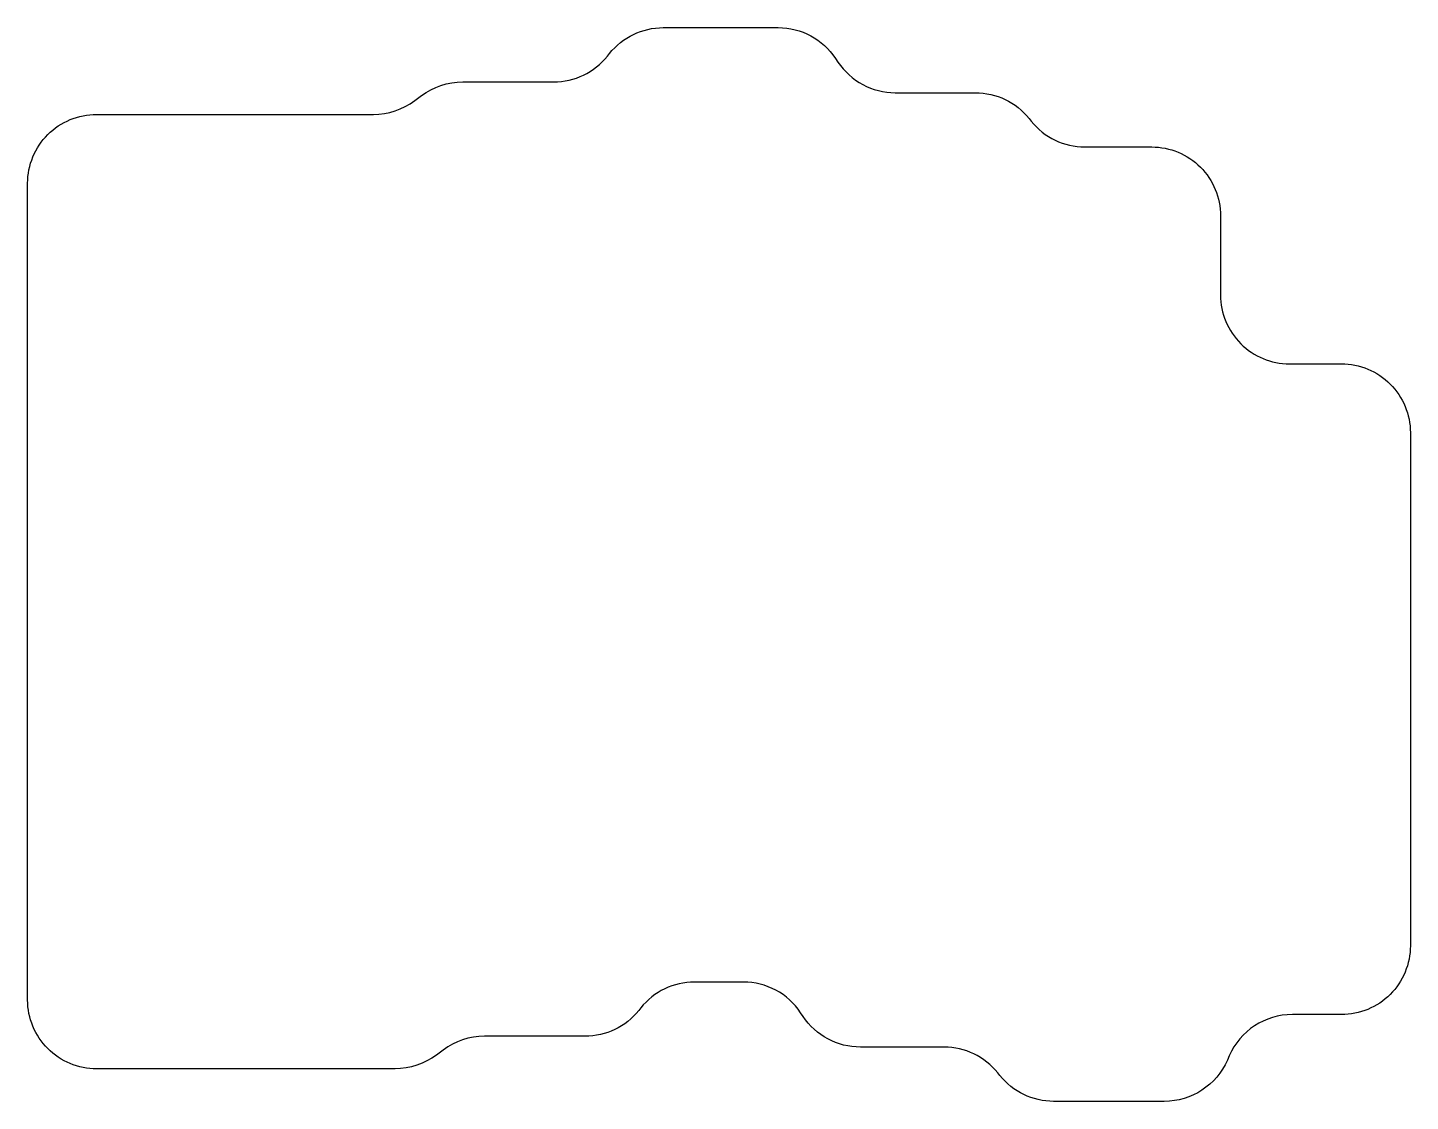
# Model space of a CAD drawing. Header units: millimetres. Extents: x -10 to 118, y -13 to 86.
import ezdxf

# ---------------------------------------------------------------- set-up
doc = ezdxf.new("R2010")
doc.units = ezdxf.units.MM
doc.layers.get('0').update_dxf_attribs({"linetype": 'CONTINUOUS'})

msp = doc.modelspace()

# ---------------------------------------------------------------- linework, layer by layer
msp.add_lwpolyline([(26.31, 79.73, -0.162278), (30.12, 81), (38.51, 81, 0.227838), (43.46, 83.38), (43.65, 83.62, -0.227838), (48.61, 86), (59.21, 86, -0.250765), (64.49, 83.17), (64.72, 82.83, 0.250765), (70, 80), (77.39, 80, -0.227838), (82.35, 77.62), (82.54, 77.38, 0.227838), (87.49, 75), (93.65, 75, -0.414214), (100, 68.65), (100, 61.35, 0.414214), (106.35, 55), (111.15, 55, -0.414214), (117.5, 48.65), (117.5, 1.35, -0.414214), (111.15, -5), (106.62, -5, 0.297973), (100.8, -8.8), (100.63, -9.2, -0.297973), (94.81, -13), (84.61, -13, -0.227838), (79.65, -10.62), (79.46, -10.38, 0.227838), (74.51, -8), (66.79, -8, -0.250765), (61.51, -5.17), (61.28, -4.83, 0.250765), (56, -2), (51.49, -2, 0.227838), (46.54, -4.38), (46.35, -4.62, -0.227838), (41.39, -7), (32.12, -7, 0.162278), (28.31, -8.27), (27.69, -8.73, -0.162278), (23.88, -10), (-3.65, -10, -0.414214), (-10, -3.65), (-10, 71.65, -0.414214), (-3.65, 78), (21.88, 78, 0.162278), (25.69, 79.27)], format="xyb", close=True)

doc.saveas('drawing.dxf')
